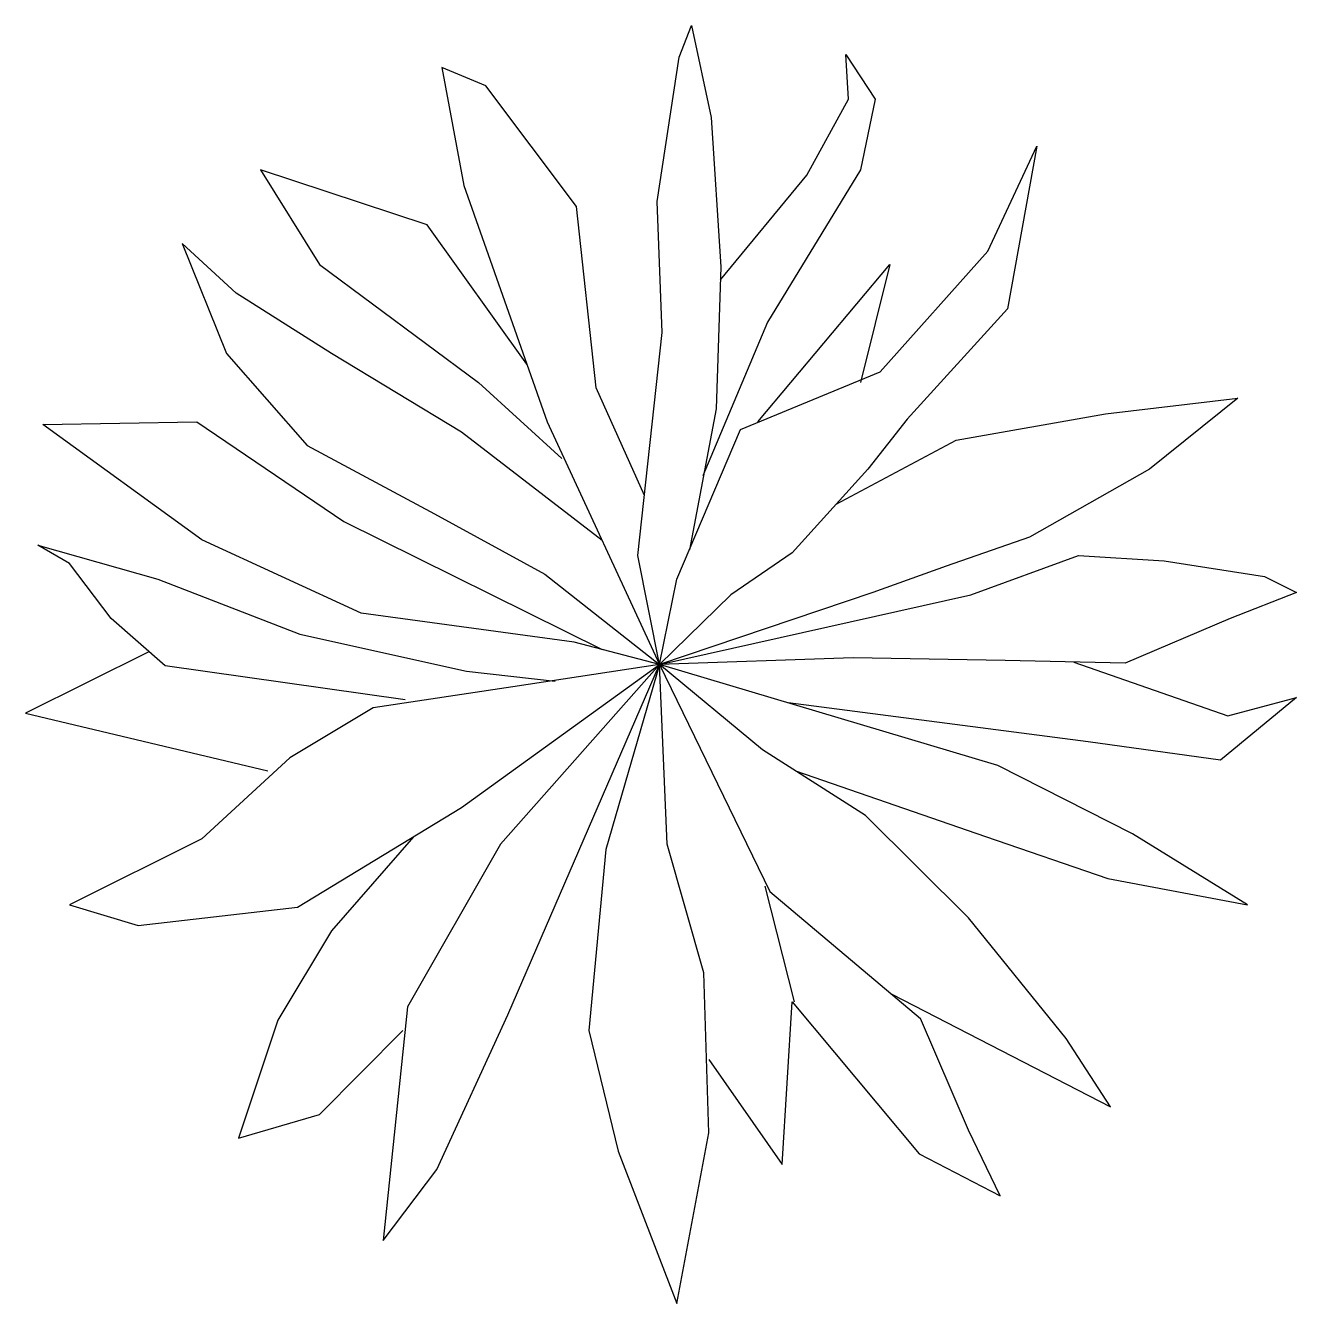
# Model space of a CAD drawing. Header units: millimetres. Extents: x 300.61 to 302.61, y 2576.22 to 2578.24.
import ezdxf

# ---------------------------------------------------------------- set-up
doc = ezdxf.new("R2010")
doc.units = ezdxf.units.MM
doc.header["$LTSCALE"] = 10
doc.layers.add('Vegetais', color=94, linetype='Continuous')

msp = doc.modelspace()

# ---------------------------------------------------------------- linework, layer by layer
at = {"layer": 'Vegetais'}
for p, q in [((301.6388, 2578.1903), (301.6582, 2578.2401)), ((301.6582, 2578.2401), (301.6892, 2578.095)), ((301.902, 2578.1944), (301.9484, 2578.124)), ((301.9059, 2578.124), (301.902, 2578.1944)), ((301.2636, 2578.1737), (301.2984, 2577.9872)), ((301.3332, 2578.1447), (301.2636, 2578.1737)), ((301.604, 2577.9623), (301.6388, 2578.1903)), ((301.4763, 2577.954), (301.3332, 2578.1447)), ((301.8401, 2578.0037), (301.9059, 2578.124)), ((301.9484, 2578.124), (301.9252, 2578.012)), ((301.6892, 2578.095), (301.7046, 2577.8587)), ((302.1264, 2577.8835), (302.2038, 2578.0493)), ((302.2038, 2578.0493), (302.1573, 2577.7923)), ((300.9773, 2578.012), (301.0701, 2577.8628)), ((301.2403, 2577.925), (300.9773, 2578.012)), ((301.9252, 2578.012), (301.7782, 2577.7716)), ((301.7039, 2577.8382), (301.8401, 2578.0037)), ((301.2984, 2577.9872), (301.4299, 2577.614)), ((301.5073, 2577.668), (301.4763, 2577.954)), ((301.6118, 2577.755), (301.604, 2577.9623)), ((301.3979, 2577.7049), (301.2403, 2577.925)), ((300.8534, 2577.8959), (300.9231, 2577.7218)), ((300.9386, 2577.8172), (300.8534, 2577.8959)), ((301.9561, 2577.6928), (302.1264, 2577.8835)), ((301.0701, 2577.8628), (301.3216, 2577.6763)), ((301.7046, 2577.8587), (301.6969, 2577.6348)), ((301.7627, 2577.614), (301.9716, 2577.8628)), ((301.9716, 2577.8628), (301.9252, 2577.6763)), ((301.0894, 2577.7218), (300.9386, 2577.8172)), ((302.1573, 2577.7923), (301.9987, 2577.6182)), ((301.7782, 2577.7716), (301.676, 2577.5285)), ((301.5731, 2577.4026), (301.6118, 2577.755)), ((300.9231, 2577.7218), (301.0507, 2577.5767)), ((301.2945, 2577.5975), (301.0894, 2577.7218)), ((301.7356, 2577.6017), (301.9561, 2577.6928)), ((301.3216, 2577.6763), (301.4532, 2577.556)), ((301.5836, 2577.4979), (301.5073, 2577.668)), ((302.3121, 2577.6265), (302.5211, 2577.6513)), ((302.5211, 2577.6513), (302.3818, 2577.5394)), ((301.6969, 2577.6348), (301.6547, 2577.4117)), ((300.6329, 2577.6099), (300.8767, 2577.614)), ((300.8844, 2577.4275), (300.6329, 2577.6099)), ((300.8767, 2577.614), (301.1088, 2577.4566)), ((301.4299, 2577.614), (301.6075, 2577.2306)), ((301.9987, 2577.6182), (301.9368, 2577.5394)), ((302.0761, 2577.585), (302.3121, 2577.6265)), ((301.5167, 2577.4268), (301.2945, 2577.5975)), ((301.635, 2577.3653), (301.7356, 2577.6017)), ((301.0507, 2577.5767), (301.2519, 2577.4689)), ((301.8867, 2577.484), (302.0761, 2577.585)), ((301.9368, 2577.5394), (301.8169, 2577.4068)), ((302.3818, 2577.5394), (302.1922, 2577.4316)), ((301.2519, 2577.4689), (301.4261, 2577.3736)), ((301.1088, 2577.4566), (301.5167, 2577.2543)), ((301.1359, 2577.3115), (300.8844, 2577.4275)), ((302.1922, 2577.4316), (302.0606, 2577.3861)), ((300.6252, 2577.4192), (300.8148, 2577.3653)), ((300.6754, 2577.3902), (300.6252, 2577.4192)), ((301.8169, 2577.4068), (301.7201, 2577.3405)), ((300.7412, 2577.3031), (300.6754, 2577.3902)), ((301.6075, 2577.2306), (301.5731, 2577.4026)), ((302.0606, 2577.3861), (301.9445, 2577.3446)), ((302.0993, 2577.3405), (302.2695, 2577.4026)), ((302.2695, 2577.4026), (302.4049, 2577.3943)), ((302.4049, 2577.3943), (302.5636, 2577.3695)), ((301.4261, 2577.3736), (301.6075, 2577.2306)), ((302.5636, 2577.3695), (302.6139, 2577.3446)), ((300.8148, 2577.3653), (301.0392, 2577.2783)), ((301.6075, 2577.2306), (301.635, 2577.3653)), ((301.9445, 2577.3446), (301.6075, 2577.2306)), ((301.6075, 2577.2306), (302.0993, 2577.3405)), ((301.7201, 2577.3405), (301.6075, 2577.2306)), ((302.6139, 2577.3446), (302.5094, 2577.3031)), ((301.4725, 2577.2658), (301.1359, 2577.3115)), ((300.8263, 2577.2285), (300.7412, 2577.3031)), ((302.5094, 2577.3031), (302.343, 2577.2327)), ((301.0392, 2577.2783), (301.3023, 2577.2202)), ((301.6075, 2577.2306), (301.4725, 2577.2658)), ((300.8007, 2577.2509), (300.6058, 2577.1539)), ((301.2055, 2577.1746), (300.8263, 2577.2285)), ((301.2945, 2577.0046), (301.6075, 2577.2306)), ((301.6075, 2577.2306), (301.3565, 2576.9466)), ((301.368, 2576.6771), (301.6075, 2577.2306)), ((301.6075, 2577.2306), (301.3757, 2577.1954)), ((301.6075, 2577.2306), (301.5228, 2576.9383)), ((301.9136, 2577.241), (301.6075, 2577.2306)), ((301.6075, 2577.2306), (301.782, 2576.872)), ((302.1419, 2577.071), (301.6075, 2577.2306)), ((301.7704, 2577.0959), (301.6075, 2577.2306)), ((301.6195, 2576.9466), (301.6075, 2577.2306)), ((302.1534, 2577.2368), (301.9136, 2577.241)), ((302.343, 2577.2327), (302.1534, 2577.2368)), ((302.2619, 2577.2344), (302.5055, 2577.1497)), ((301.3023, 2577.2202), (301.4425, 2577.2044)), ((301.3757, 2577.1954), (301.1552, 2577.1622)), ((302.285, 2577.1083), (301.8107, 2577.1699)), ((302.6139, 2577.1787), (302.494, 2577.0793)), ((302.5055, 2577.1497), (302.6139, 2577.1787)), ((300.6058, 2577.1539), (300.9888, 2577.0627)), ((301.1552, 2577.1622), (301.0236, 2577.0834)), ((302.494, 2577.0793), (302.285, 2577.1083)), ((301.0236, 2577.0834), (300.8844, 2576.955)), ((301.9329, 2576.9923), (301.7704, 2577.0959)), ((301.8223, 2577.0628), (302.1225, 2576.959)), ((302.3547, 2576.9632), (302.1419, 2577.071)), ((301.0353, 2576.8472), (301.2945, 2577.0046)), ((302.0955, 2576.8305), (301.9329, 2576.9923)), ((302.5365, 2576.8512), (302.3547, 2576.9632)), ((300.8844, 2576.955), (300.6754, 2576.8512)), ((301.2188, 2576.9586), (301.0894, 2576.8099)), ((301.3565, 2576.9466), (301.2094, 2576.6896)), ((301.6776, 2576.7434), (301.6195, 2576.9466)), ((302.1225, 2576.959), (302.3159, 2576.8927)), ((301.5228, 2576.9383), (301.4957, 2576.6523)), ((302.3159, 2576.8927), (302.5365, 2576.8512)), ((301.8207, 2576.6979), (301.7743, 2576.8803)), ((301.782, 2576.872), (302.0199, 2576.6714)), ((300.6754, 2576.8512), (300.7838, 2576.8181)), ((300.7838, 2576.8181), (301.0353, 2576.8472)), ((302.2502, 2576.6398), (302.0955, 2576.8305)), ((301.0894, 2576.8099), (301.0044, 2576.6689)), ((301.6853, 2576.4906), (301.6776, 2576.7434)), ((301.9744, 2576.7097), (302.3199, 2576.532)), ((301.2094, 2576.6896), (301.1707, 2576.3206)), ((301.8013, 2576.4409), (301.8169, 2576.6979)), ((301.8169, 2576.6979), (302.018, 2576.4574)), ((301.0044, 2576.6689), (300.9424, 2576.4823)), ((301.2558, 2576.4326), (301.368, 2576.6771)), ((302.0955, 2576.4947), (302.0199, 2576.6714)), ((301.0701, 2576.5197), (301.2017, 2576.6523)), ((301.4957, 2576.6523), (301.5421, 2576.4616)), ((302.3199, 2576.532), (302.2502, 2576.6398)), ((301.6853, 2576.6067), (301.8013, 2576.4409)), ((300.9424, 2576.4823), (301.0701, 2576.5197)), ((301.635, 2576.2212), (301.6853, 2576.4906)), ((302.1457, 2576.3911), (302.0955, 2576.4947)), ((301.5421, 2576.4616), (301.635, 2576.2212)), ((302.018, 2576.4574), (302.1457, 2576.3911)), ((301.1707, 2576.3206), (301.2558, 2576.4326))]:
    msp.add_line(p, q, dxfattribs=at)

doc.saveas('drawing.dxf')
